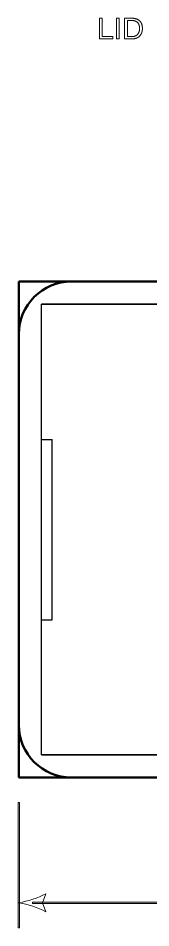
# Model space of a CAD drawing. Header units: millimetres. Extents: x 10 to 414, y 10 to 287.
# Drawn here: x 282.6 to 293.2, y 83.2 to 155.8 of the extents above; entities that cross this region are included whole.
import ezdxf

# ---------------------------------------------------------------- set-up
doc = ezdxf.new("R2010")
doc.units = ezdxf.units.MM
for name, color, linetype, lineweight in [('dimensions', 7, 'Continuous', 13), ('hidden', 7, 'Continuous', 25), ('part', 7, 'Continuous', 50)]:
    doc.layers.add(name, color=color, linetype=linetype, lineweight=lineweight)

msp = doc.modelspace()

# ---------------------------------------------------------------- linework, layer by layer
at = {"layer": 'dimensions'}
for p, q in [((289.128, 155.826), (289.128, 154.174)), ((289.352, 155.826), (289.128, 155.826)), ((289.352, 154.357), (289.352, 155.826)), ((290.487, 155.826), (290.487, 154.174)), ((290.711, 155.826), (290.487, 155.826)), ((290.711, 154.174), (290.711, 155.826)), ((291.129, 155.826), (291.129, 154.174)), ((291.675, 155.826), (291.129, 155.826)), ((291.353, 155.646), (291.671, 155.646)), ((291.353, 154.354), (291.353, 155.646)), ((289.128, 154.174), (290.186, 154.174)), ((290.186, 154.357), (289.352, 154.357)), ((290.186, 154.174), (290.186, 154.357)), ((290.487, 154.174), (290.711, 154.174)), ((291.129, 154.174), (291.747, 154.174)), ((291.721, 154.354), (291.353, 154.354)), ((282.75, 93.2), (282.65, 93.2)), ((282.65, 93.2), (282.65, 83.2)), ((282.75, 83.2), (282.75, 93.2)), ((284.59, 85.2), (284.86, 85.92)), ((283.78, 85.25), (283.78, 85.15)), ((315.779, 85.25), (283.78, 85.25)), ((283.78, 85.15), (315.779, 85.15)), ((284.86, 84.48), (284.59, 85.2)), ((282.65, 83.2), (282.75, 83.2))]:
    msp.add_line(p, q, dxfattribs=at)
for centre, start, end in [((281.5, 92.4), -80.53768, -62.59242), ((281.5, 78), 62.59242, 80.53768)]:
    msp.add_arc(centre, 7.299, start, end, dxfattribs=at)
for points in [[(292.158, 155.485), (291.989, 155.646), (291.671, 155.646)], [(291.675, 155.826), (292.095, 155.826), (292.323, 155.615)], [(292.326, 155.017), (292.326, 155.324), (292.158, 155.485)], [(292.323, 155.615), (292.551, 155.405), (292.551, 155.017)], [(292.252, 154.663), (292.326, 154.813), (292.326, 155.017)], [(292.551, 155.017), (292.551, 154.762), (292.451, 154.57)], [(291.721, 154.354), (291.903, 154.354), (292.04, 154.433)], [(292.169, 154.276), (291.986, 154.174), (291.747, 154.174)], [(292.04, 154.433), (292.178, 154.513), (292.252, 154.663)], [(292.451, 154.57), (292.352, 154.378), (292.169, 154.276)]]:
    msp.add_open_spline(points, degree=2, dxfattribs=at)
at = {"layer": 'hidden'}
for p, q in [((282.7, 95.2), (282.7, 134.8)), ((282.7, 134.8), (357.3, 134.8)), ((355.5, 133), (284.5, 133)), ((284.5, 97), (284.5, 133)), ((284.5, 133), (355.5, 133)), ((284.5, 97), (284.5, 133)), ((284.5, 107.8), (284.5, 122.2)), ((284.5, 107.8), (284.5, 122.2)), ((284.5, 122.2), (285.35, 122.2)), ((284.5, 122.2), (285.35, 122.2)), ((285.35, 107.8), (285.35, 122.2)), ((285.35, 107.8), (285.35, 122.2)), ((284.5, 107.8), (285.35, 107.8)), ((284.5, 107.8), (285.35, 107.8)), ((355.5, 97), (284.5, 97)), ((284.5, 97), (355.5, 97)), ((282.7, 95.2), (357.3, 95.2))]:
    msp.add_line(p, q, dxfattribs=at)
for centre, start, end in [((286.9, 130.6), -270, -180), ((286.9, 99.4), 180, 270)]:
    msp.add_arc(centre, 4.2, start, end, dxfattribs=at)
at = {"layer": 'part'}
for p, q in [((282.7, 130.6), (282.7, 134.8)), ((282.7, 134.8), (286.9, 134.8)), ((286.9, 134.8), (353.1, 134.8)), ((282.7, 99.4), (282.7, 130.6)), ((282.7, 95.2), (282.7, 99.4)), ((282.7, 95.2), (286.9, 95.2)), ((286.9, 95.2), (353.1, 95.2))]:
    msp.add_line(p, q, dxfattribs=at)
for centre, start, end in [((286.9, 130.6), -270, -180), ((286.9, 99.4), 180, 270)]:
    msp.add_arc(centre, 4.2, start, end, dxfattribs=at)

doc.saveas('drawing.dxf')
